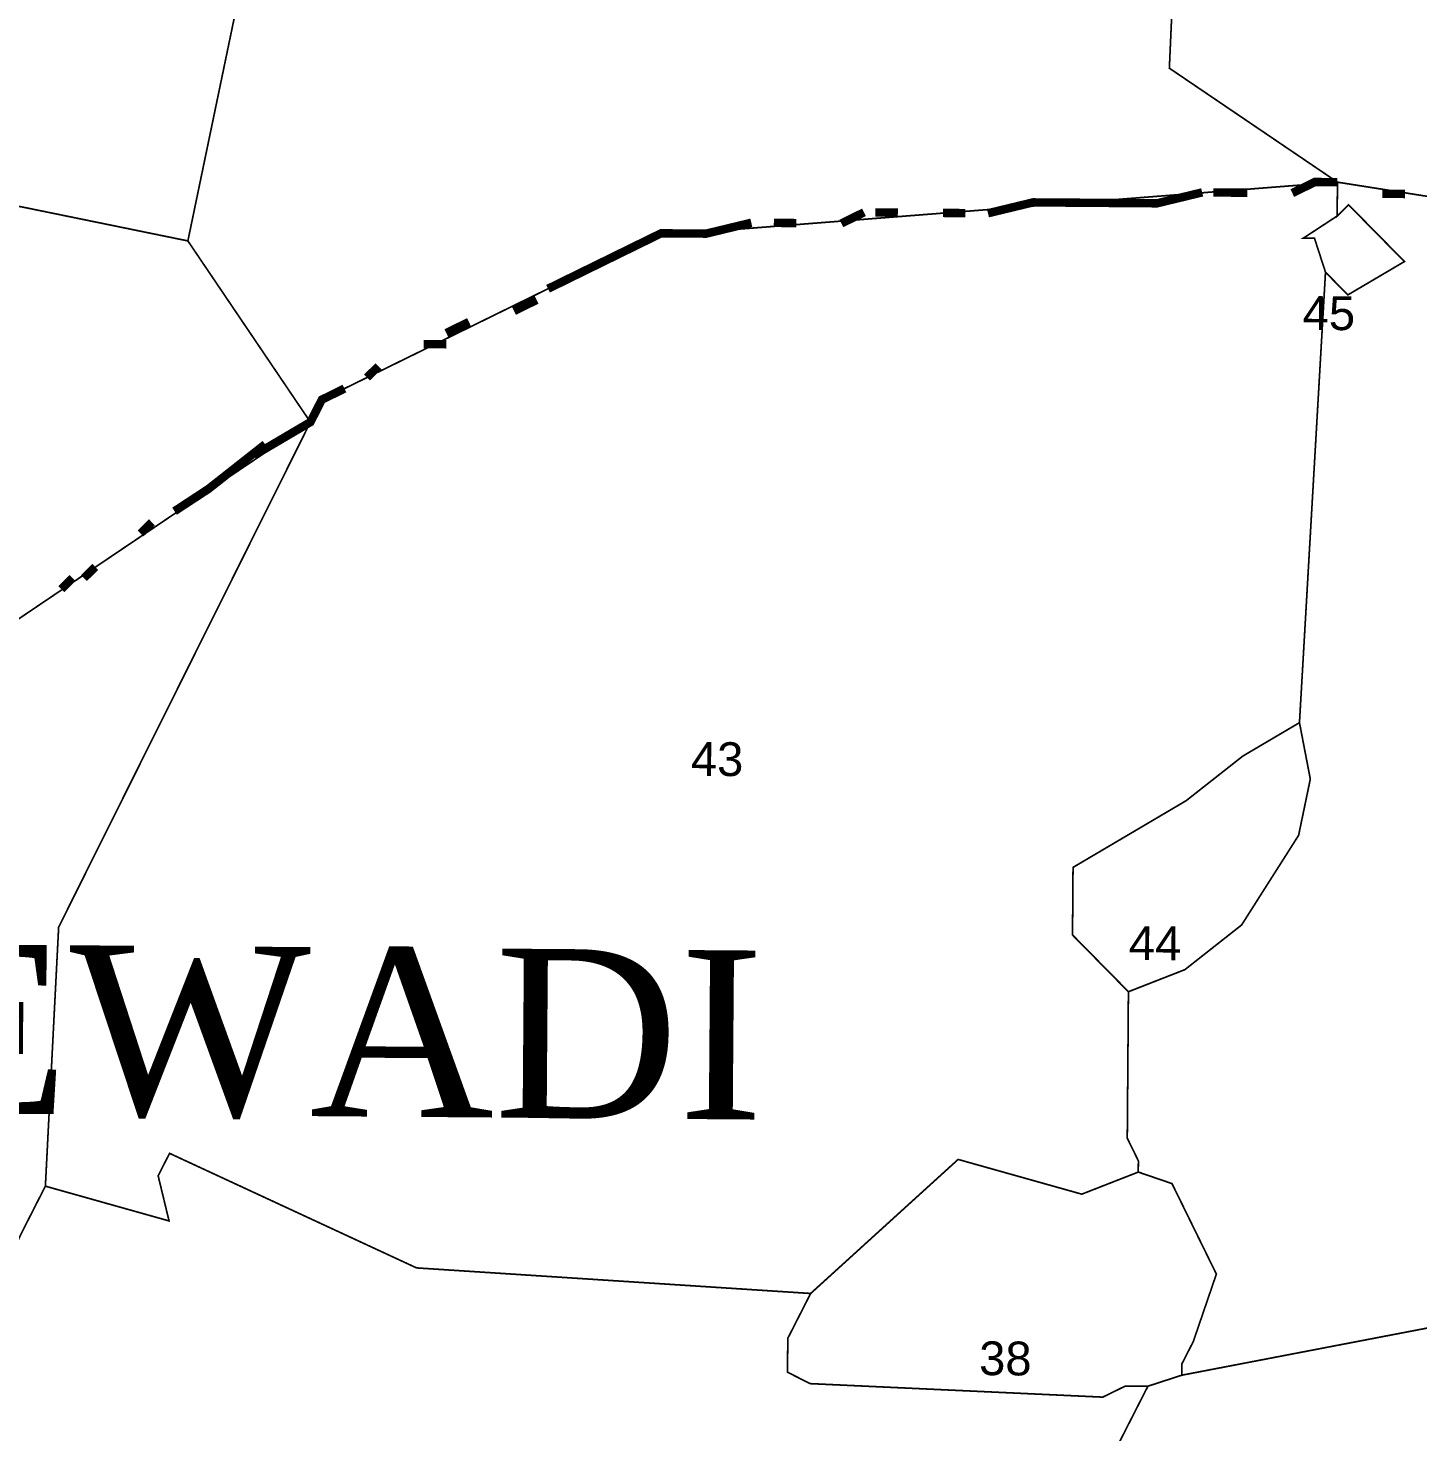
# Model space of a CAD drawing. Header units: metres. Extents: x 326467 to 340077, y 1811030 to 1824953.
# Drawn here: x 328174 to 328673, y 1814402 to 1814905 of the extents above; entities that cross this region are included whole.
import ezdxf

# ---------------------------------------------------------------- set-up
doc = ezdxf.new("R2010")
doc.units = ezdxf.units.M
doc.header["$MEASUREMENT"] = 0
for name, color, linetype in [('SURVEY NO.', 7, 'Continuous'), ('SURVEY PLOT BOUNDARY', 35, 'Continuous'), ('VILLAGE BOUNDARY', 212, 'Continuous'), ('VILLAGE NAME', 3, 'Continuous')]:
    doc.layers.add(name, color=color, linetype=linetype)
doc.styles.add('PDF Arial', font='arial.ttf')
doc.styles.get("Standard").update_dxf_attribs({"font": 'times.ttf'})

# ---------------------------------------------------------------- blocks, each defined once
blk = doc.blocks.new('16')
at = {"layer": 'SURVEY PLOT BOUNDARY', "lineweight": 18, "const_width": 0.606}
for points in [[(328289.93, 1815111.55), (328231.15, 1814828.97), (327984.94, 1814879.39), (327859.59, 1814876.32), (327860, 1814928.88)], [(328850.97, 1814472.42), (328587.81, 1814421.89), (328587.84, 1814425.93), (328591.95, 1814433.99), (328596.08, 1814446.08), (328600.22, 1814458.18), (328584.3, 1814490.65), (328572.2, 1814494.79), (328572.23, 1814498.83), (328568.25, 1814506.95), (328568.66, 1814559.51), (328588.93, 1814567.44), (328609.27, 1814583.46), (328629.73, 1814615.64), (328633.93, 1814635.83), (328630.04, 1814656.07), (328639.38, 1814817.74), (328647.4, 1814809.59), (328667.71, 1814821.56), (328647.65, 1814841.93), (328643.58, 1814837.92), (328643.67, 1814850.05), (328724.42, 1814837.3)], [(328132.89, 1814668), (328275.12, 1814763.94), (328184.78, 1814582.69), (328180.02, 1814489.73), (328171.81, 1814473.62)]]:
    blk.add_lwpolyline(points, dxfattribs=at)
for points in [[(328388.51, 1815312.96), (328396.22, 1815264.38), (328577.51, 1815182.11), (328589.6, 1815177.97), (328588.23, 1815000.08), (328583.35, 1814890.95), (328643.67, 1814850.05), (328409.05, 1814831.64), (328400.97, 1814831.7), (328279.23, 1814771.99), (328275.12, 1814763.94), (328231.15, 1814828.97), (328289.93, 1815111.55), (328298.2, 1815135.75), (328352.1, 1815309.19), (328384.44, 1815308.94)], [(329138.09, 1815007.97), (329133.58, 1814947.35), (329011.16, 1814798.69), (329007.11, 1814798.72), (328938.46, 1814807.34), (328825.33, 1814816.3), (328724.42, 1814837.3), (328643.67, 1814850.05), (328583.35, 1814890.95), (328588.23, 1815000.08), (328589.6, 1815177.97), (328646.04, 1815157.32), (328650.08, 1815157.29), (328904.41, 1815110.85), (329094.16, 1815077.04)], [(327860, 1814928.88), (327859.59, 1814876.32), (327984.94, 1814879.39), (328231.15, 1814828.97), (328275.12, 1814763.94), (328132.89, 1814668), (328063.76, 1814615.97), (327970.88, 1814628.81), (327733.5, 1814776.21), (327746.47, 1814885.28), (327795.76, 1814985.98), (327795.85, 1814998.11), (327836.49, 1815026.1), (327857.27, 1815098.72), (327930.62, 1815174.97), (327933.45, 1815017.26)], [(328572.23, 1814498.83), (328572.2, 1814494.79), (328551.93, 1814486.86), (328507.55, 1814499.33), (328454.63, 1814451.22), (328313.21, 1814460.4), (328224.58, 1814501.51), (328220.48, 1814493.46), (328224.4, 1814477.26), (328180.02, 1814489.73), (328184.78, 1814582.69), (328275.12, 1814763.94), (328279.23, 1814771.99), (328400.97, 1814831.7), (328409.05, 1814831.64), (328643.67, 1814850.05), (328643.58, 1814837.92), (328631.39, 1814829.93), (328635.43, 1814829.9), (328639.38, 1814817.74), (328630.04, 1814656.07), (328609.74, 1814644.1), (328589.4, 1814628.09), (328548.79, 1814604.14), (328548.6, 1814579.88), (328568.66, 1814559.51), (328568.25, 1814506.95)], [(328639.38, 1814817.74), (328635.43, 1814829.9), (328631.39, 1814829.93), (328643.58, 1814837.92), (328647.65, 1814841.93), (328667.71, 1814821.56), (328647.4, 1814809.59)], [(328630.04, 1814656.07), (328633.93, 1814635.83), (328629.73, 1814615.64), (328609.27, 1814583.46), (328588.93, 1814567.44), (328568.66, 1814559.51), (328548.6, 1814579.88), (328548.79, 1814604.14), (328589.4, 1814628.09), (328609.74, 1814644.1)], [(328224.58, 1814501.51), (328313.21, 1814460.4), (328454.63, 1814451.22), (328446.42, 1814435.11), (328446.33, 1814422.98), (328454.38, 1814418.87), (328559.45, 1814414.02), (328567.57, 1814418), (328575.65, 1814417.94), (328559.23, 1814385.72), (328551.15, 1814385.78), (328547.04, 1814377.73), (328439.82, 1814103.61), (328298.83, 1814169.39), (328294.76, 1814165.38), (328101.22, 1814231.56), (328101.28, 1814239.65), (328053.43, 1814324.93), (328053.49, 1814333.02), (328134.84, 1814397.08), (328171.81, 1814473.62), (328180.02, 1814489.73), (328224.4, 1814477.26), (328220.48, 1814493.46)], [(328572.2, 1814494.79), (328584.3, 1814490.65), (328600.22, 1814458.18), (328596.08, 1814446.08), (328591.95, 1814433.99), (328587.84, 1814425.93), (328587.81, 1814421.89), (328575.65, 1814417.94), (328567.57, 1814418), (328559.45, 1814414.02), (328454.38, 1814418.87), (328446.33, 1814422.98), (328446.42, 1814435.11), (328454.63, 1814451.22), (328507.55, 1814499.33), (328551.93, 1814486.86)], [(328902, 1814273.9), (328800.06, 1814161.48), (328694.8, 1814142.07), (328686.72, 1814142.14), (328585.72, 1814151), (328439.82, 1814103.61), (328547.04, 1814377.73), (328551.15, 1814385.78), (328559.23, 1814385.72), (328575.65, 1814417.94), (328587.81, 1814421.89), (328850.97, 1814472.42), (329003.53, 1814333.77), (328938.5, 1814289.8), (328914.25, 1814289.98), (328902.09, 1814286.03)]]:
    blk.add_lwpolyline(points, close=True, dxfattribs=at)
at = {"layer": 'VILLAGE BOUNDARY', "lineweight": 50, "const_width": 3.03}
for points in [[(328643.67, 1814850.05), (328635.58, 1814850.11), (328627.47, 1814846.13)], [(328595.13, 1814846.38), (328578.93, 1814842.46), (328550.63, 1814842.68)], [(328599.17, 1814846.35), (328611.3, 1814846.26)], [(328667.89, 1814845.82), (328659.81, 1814845.88)], [(328465.68, 1814835.25), (328473.79, 1814839.23)], [(328485.92, 1814839.14), (328477.84, 1814839.2)], [(328510.18, 1814838.95), (328502.09, 1814839.01)], [(328518.26, 1814838.89), (328534.46, 1814842.8), (328558.72, 1814842.62)], [(328433.34, 1814835.5), (328417.14, 1814831.58), (328409.05, 1814831.64), (328400.97, 1814831.7), (328392.85, 1814827.72)], [(328441.42, 1814835.44), (328449.51, 1814835.37)], [(328360.39, 1814811.8), (328376.62, 1814819.76), (328400.97, 1814831.7)], [(328356.31, 1814807.79), (328348.2, 1814803.81)], [(328332, 1814799.89), (328323.88, 1814795.91)], [(328315.76, 1814791.93), (328323.85, 1814791.87)], [(328295.46, 1814779.96), (328299.53, 1814783.97)], [(328287.34, 1814775.98), (328279.23, 1814771.99), (328275.12, 1814763.94), (328254.82, 1814751.97)], [(328226.36, 1814731.97), (328238.55, 1814739.96), (328258.89, 1814755.98)], [(328218.25, 1814727.99), (328214.17, 1814723.98)], [(328185.72, 1814703.98), (328189.79, 1814707.99)], [(328197.91, 1814711.97), (328193.84, 1814707.96)]]:
    blk.add_lwpolyline(points, dxfattribs=at)
at = {"layer": 'SURVEY NO.', "char_height": 12.129, "attachment_point": 7, "rotation": 359.5579, "style": 'PDF Arial'}
for s, insert in [('45', (328631.13, 1814796.89)), ('43', (328411.59, 1814636.85)), ('44', (328568.75, 1814570.94)), ('38', (328515.04, 1814421.76))]:
    blk.add_mtext(s, dxfattribs=dict(at, insert=insert))
at = {"layer": 'VILLAGE NAME', "insert": (327893.2, 1814516.42), "char_height": 60.643, "attachment_point": 7, "rotation": 359.5579}
blk.add_mtext('PALYEWADI', dxfattribs=at)

msp = doc.modelspace()

# ---------------------------------------------------------------- block references
msp.add_blockref('16', (0, 0))

doc.saveas('drawing.dxf')
